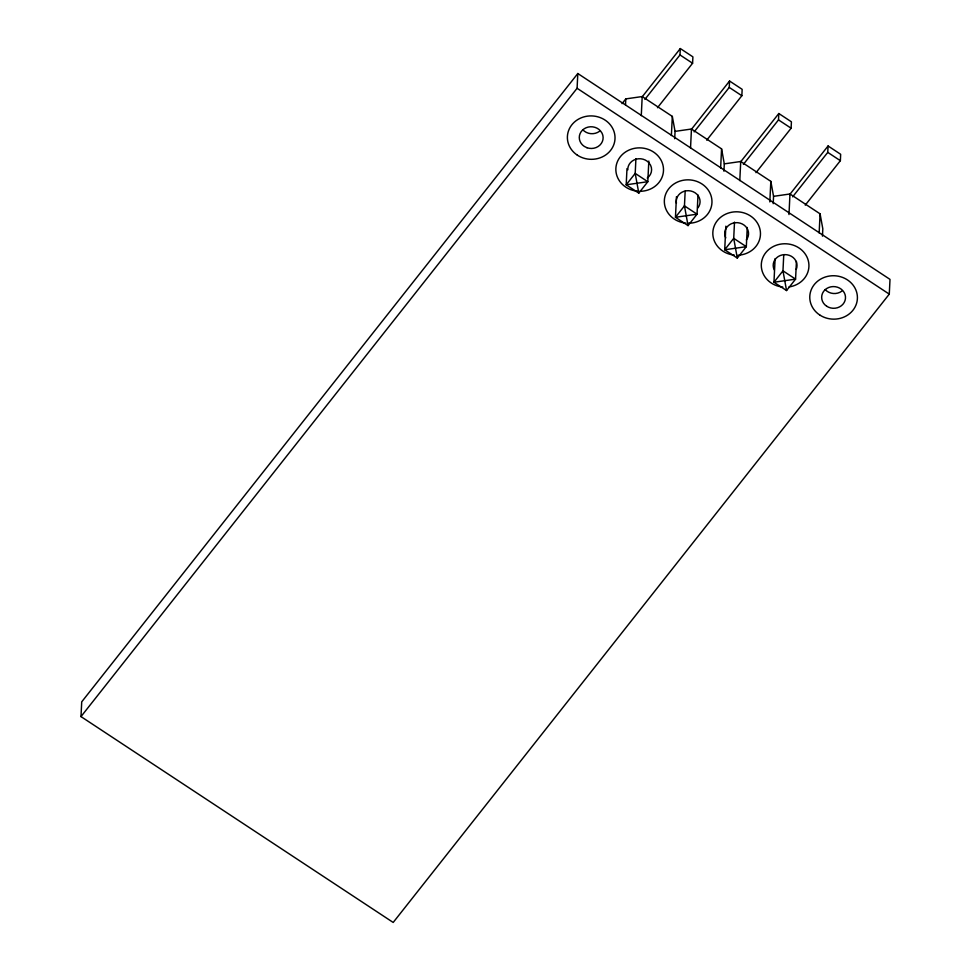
<?xml version="1.0" encoding="UTF-8"?>
<svg xmlns="http://www.w3.org/2000/svg" width="971" height="971" viewBox="0 0 971 971"><rect width="100%" height="100%" fill="white"/><g stroke="black" fill="none" stroke-linecap="round" stroke-linejoin="round"><path stroke-width="1.46" d="M80.994 716.598L81.722 701.839L577.806 73.517L890.006 279.381L889.278 294.128L393.194 922.45L80.994 716.598L577.09 88.276L577.806 73.517M625.506 104.783L625.797 98.896L642.207 96.554L672.32 116.399L675.051 131.376L674.687 138.732M626.987 168.578L626.198 184.806L638.797 193.12L647.803 181.711L648.822 161.052M635.92 158.649L635.204 173.396L638.797 193.12M641.273 115.658L642.207 96.554M671.386 135.503L672.32 116.399M644.89 99.406L679.991 54.946L680.307 48.55L692.906 56.864L692.59 63.249L657.488 107.72M676.459 196.628L675.452 217.286L688.051 225.6L697.057 214.19L697.991 195.001M685.174 191.117L684.458 205.876L688.051 225.6M690.527 148.126L691.461 129.022L675.051 131.376M720.64 167.983L721.574 148.879L691.461 129.022M723.941 171.212L724.305 163.856L721.574 148.879M694.144 131.886L729.245 87.414L729.561 81.03L742.16 89.332L741.844 95.728L706.742 140.188M725.859 226.158L724.706 249.765L737.305 258.08L746.323 246.67L747.257 227.481M734.501 222.128L733.712 238.356L737.305 258.08M739.793 180.606L740.727 161.502L724.305 163.856M769.821 201.932L770.828 181.359L740.727 161.502M773.207 203.679L773.559 196.336L770.828 181.359M743.398 164.366L778.499 119.894L778.815 113.51L791.414 121.812L791.11 128.208L755.996 172.668M775.113 258.638L773.96 282.245L786.559 290.547L795.565 279.138L796.438 261.442M783.755 254.608L782.966 270.836L786.559 290.547M788.974 214.555L789.981 193.982L773.559 196.336M819.148 232.943L820.082 213.838L789.981 193.982M822.461 236.159L822.813 228.816L820.082 213.838M792.652 196.834L827.753 152.374L828.069 145.978L840.668 154.292L840.364 160.688L805.25 205.148M622.047 103.642L625.797 98.896M641.904 97.185L680.307 48.55M691.158 129.665L729.561 81.03M740.412 162.145L778.815 113.51M789.666 194.625L828.069 145.978M679.991 54.946L692.59 63.249M729.245 87.414L741.844 95.728M778.499 119.894L791.11 128.208M827.753 152.374L840.364 160.688M577.09 88.276L889.278 294.128M627.873 169.804L627.824 168.432A11.919 10.851 2.8 0 1 636.211 159.171A11.919 10.851 2.8 0 1 648.883 162.764L650.534 165.179A11.919 10.851 2.8 0 1 647.256 178.033M782.808 287.064A23.838 21.714 2.8 0 1 764.59 254.268A23.838 21.714 2.8 0 1 804.765 253.358A23.838 21.714 2.8 0 1 789.022 286.931M734.331 255.106A23.838 21.714 2.8 0 1 716.549 221.667A23.838 21.714 2.8 0 1 757.186 222.675A23.838 21.714 2.8 0 1 738.069 255.203M685.854 223.136A23.838 21.714 2.8 0 1 668.291 189.381A23.838 21.714 2.8 0 1 709.109 191.384A23.838 21.714 2.8 0 1 688.342 223.257M637.377 191.178A23.838 21.714 2.8 0 1 619.814 157.411A23.838 21.714 2.8 0 1 660.632 159.414A23.838 21.714 2.8 0 1 639.865 191.299M774.263 269.877A11.919 10.851 2.8 0 1 784.702 254.62A11.919 10.851 2.8 0 1 796.269 269.38M725.786 237.919A11.919 10.851 2.8 0 1 737.79 222.711A11.919 10.851 2.8 0 1 746.335 239.91M676.399 203.23A11.919 10.851 2.8 0 1 690.842 190.996A11.919 10.851 2.8 0 1 697.858 207.94M841.881 291.13A11.919 10.851 2.8 0 1 825.107 289.516M599.495 131.303A11.919 10.851 2.8 0 1 582.721 129.689M635.204 173.396L626.198 184.806L647.803 181.711L635.204 173.396M684.458 205.876L675.452 217.286L697.057 214.19L684.458 205.876M733.712 238.356L724.706 249.765L746.323 246.67L733.712 238.356M782.966 270.836L773.96 282.245L795.565 279.138L782.966 270.836M587.018 147.75L584.275 146.39A11.919 10.851 2.8 0 1 582.491 130.126A11.919 10.851 2.8 0 1 600.406 130.794L602.056 133.209A11.919 10.851 2.8 0 1 599.908 145.104A11.919 10.851 2.8 0 1 587.018 147.75M826.661 306.217A11.919 10.851 2.8 0 0 845.45 298.595A11.919 10.851 2.8 0 0 828.651 287.513A11.919 10.851 2.8 0 0 826.661 306.217M819.73 314.992A23.838 21.714 2.8 0 0 857.308 299.736A23.838 21.714 2.8 0 0 823.724 277.597A23.838 21.714 2.8 0 0 819.73 314.992M577.344 155.166A23.838 21.714 2.8 0 0 614.922 139.909A23.838 21.714 2.8 0 0 581.338 117.77A23.838 21.714 2.8 0 0 577.344 155.166"/></g></svg>
